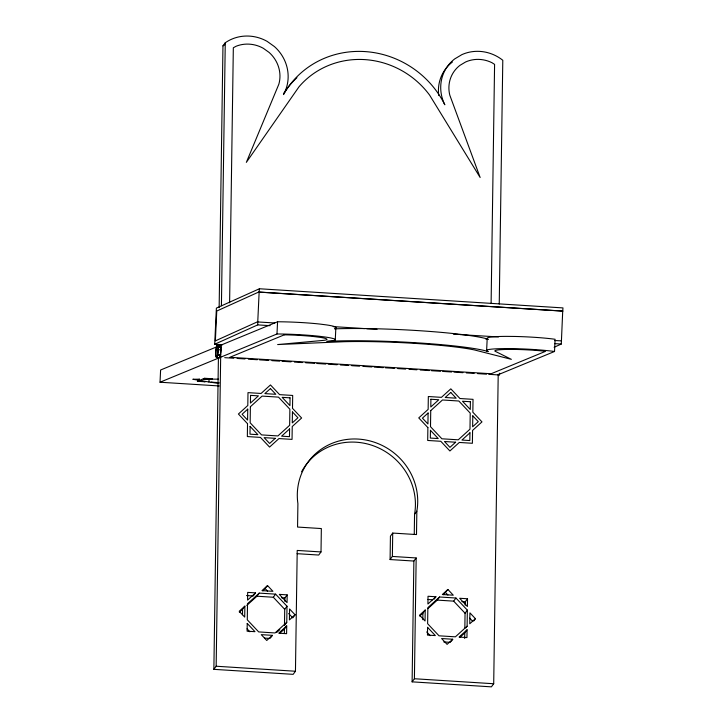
<?xml version="1.0" encoding="UTF-8"?>
<svg xmlns="http://www.w3.org/2000/svg" width="723" height="723" viewBox="0 0 723 723"><rect width="100%" height="100%" fill="white"/><g stroke="black" fill="none" stroke-linecap="round" stroke-linejoin="round"><path stroke-width="1.08" d="M390.086 559.548L392.372 556.448L416.168 557.948L413.872 561.048L390.086 559.548L390.429 536.168L392.716 533.068L416.502 534.568L416.846 511.188A61.283 58.174 36.4 0 0 358.373 439.087A61.283 58.174 36.4 0 0 297.903 503.678L297.56 527.058L321.346 528.558L321.012 551.938L297.216 550.438L295.454 671.242L293.167 674.342L213.872 669.344L218.418 357.605M219.15 307.7L222.964 45.874L225.26 42.765A39.892 37.867 36.4 0 1 267.112 41.356L274.442 46.588A39.892 37.867 36.4 0 1 283.461 94.605A92.598 87.899 36.4 0 1 364.853 51.568A92.598 87.899 36.4 0 1 444.826 104.781A39.367 37.361 36.4 0 1 454.677 58.934L461.898 54.623A39.367 37.361 36.4 0 1 502.792 60.271L499.241 304.049M213.872 669.344L216.159 666.235L220.84 345.223L220.398 345.838L217.704 345.666M221.419 305.73L225.26 42.765M229.607 302.765L233.33 47.754L236.222 46.2A31.559 29.959 36.4 0 1 263.326 48.305L269.119 52.445A31.559 29.959 36.4 0 1 278.861 84.166L246.344 162.368L298.961 86.85A84.284 80 36.4 0 1 429.589 95.084L480.144 177.497L449.787 95.129A31.026 29.453 36.4 0 1 459.909 65.377L465.603 61.979A31.026 29.453 36.4 0 1 491.992 62.72L494.586 64.374L491.107 303.47M242.503 614.731L242.576 609.254L244.871 606.145L244.708 617.099L239.223 611.269L244.871 606.145M284.365 633.465L284.428 629.046L286.715 625.937L286.606 633.682L278.726 633.185L286.715 625.937M287.004 606.236L284.708 609.344L284.482 625.422L286.769 622.313L287.004 606.236L275.608 594.143L259.25 593.113L247.51 603.75L247.284 619.819L258.68 631.92L275.038 632.95L286.769 622.313M284.826 601.292L284.88 597.975L287.167 594.866L279.286 594.369L287.058 602.611L287.167 594.866M392.372 556.448L392.716 533.068M498.21 374.27L493.701 683.741L491.405 686.85L412.11 681.852L413.872 561.048M414.261 534.333L414.559 514.288A61.283 58.174 36.4 0 0 374.216 446.1A61.283 58.174 36.4 0 0 301.599 471.803M412.11 681.852L414.406 678.743L416.168 557.948M422.828 619.71L422.928 613.14L425.214 610.031L425.061 620.985L419.566 615.156L425.214 610.031M464.69 638.463L464.772 632.932L467.067 629.823L466.95 637.569L459.069 637.071L467.067 629.823M464.844 628.233L465.061 613.231L467.347 610.131L455.951 598.029L439.593 596.999L427.862 607.636L427.627 623.714L439.024 635.806L455.382 636.836L467.112 626.199L467.347 610.131M465.178 605.187L465.223 601.861L467.519 598.761L459.638 598.264L467.401 606.507L467.519 598.761M219.214 385.955L160.027 382.223L160.605 370.004L216.999 346.751M218.753 382.63L208.938 382.006L209.101 378.68M222.576 344.744L214.704 344.247L216.385 308.115L259.412 288.757L562.973 307.908L562.711 311.107L259.141 292.119L257.75 321.961L274.731 322.964M220.244 357.388L220.361 354.993L217.659 354.821M220.831 345.169L220.714 347.564L218.021 347.392M214.704 344.247L257.731 324.889L257.75 321.961M259.141 292.119L259.412 288.757M160.027 382.223L276.981 333.981L277.569 321.771A39.892 3.371 2.7 0 1 320.126 324.094L326.624 324.934A39.892 3.371 2.7 0 1 334.993 328.197M335.282 339.693L335.87 327.474M486.606 350.791L487.194 338.581A39.367 3.326 2.7 0 1 506.696 336.376L514.74 336.457A39.367 3.326 2.7 0 1 555.101 339.277L554.523 351.486L497.776 374.885L488.793 374.324M562.711 311.107L561.292 344.04L554.125 347.266M220.714 354.505L220.262 355.11L217.569 354.939M253.845 595.21L255.562 592.878L247.682 592.381L247.564 600.126L255.562 592.878M246.787 605.431L256.954 596.213L259.25 593.113M262.874 590.854L267.546 585.585L272.942 591.315L261.988 590.628L267.546 585.585M256.954 596.213L273.312 597.243L275.608 594.143M321.012 551.938L318.716 555.047L297.09 553.682M270.673 637.677L272.39 635.345L261.247 634.649L266.742 640.479L272.39 635.345M295.065 614.794L289.417 619.918L289.571 608.965L295.065 614.794L292.77 617.894L288.658 613.529M414.559 514.288L416.846 511.188M434.189 599.096L435.906 596.764L428.025 596.267L427.917 604.012L435.906 596.764M427.917 608.612L437.298 600.108L439.593 596.999M443.217 594.74L447.889 589.471L453.285 595.201L442.331 594.514L447.889 589.471M437.298 600.108L453.655 601.138L455.951 598.029M451.025 641.563L452.743 639.24L441.599 638.536L447.085 644.365L452.743 639.24M465.974 627.754L467.112 626.199M473.692 621.012L475.409 618.68L469.923 612.851L469.76 623.804L475.409 618.68M239.349 612.182L242.576 609.254M276.656 632.508L279.783 629.679M279.629 633.393L284.428 629.046M419.692 616.068L422.928 613.14M459.973 637.279L464.772 632.932M259.268 291.794L216.755 311.035L215.364 340.876L257.759 321.69M219.087 345.892L277.569 321.771M218.906 383.109L211.062 382.368L218.861 382.865M259.259 292.065L562.828 311.053M333.195 326.615L364.681 328.585M366.814 328.784L377.045 329.363M453.384 334.189L458.002 334.415M460.135 334.613L498.481 336.945M554.577 340.515L561.437 340.876M257.731 324.889L270.095 325.675M485.964 339.286L488.215 339.43M554.55 343.615L561.292 344.04M218.084 349.697L220.777 349.869M224.736 357.668L233.728 358.237M237.099 358.445L244.961 358.942M248.332 359.159L257.325 359.72M259.575 359.864L268.558 360.434M271.929 360.641L279.792 361.139M282.042 361.283L291.035 361.852M294.406 362.06L302.268 362.557M305.639 362.774L314.632 363.335M316.873 363.479L325.865 364.049M328.115 364.184L337.099 364.754M340.47 364.97L348.341 365.467M351.712 365.675L359.575 366.172M362.946 366.38L371.929 366.95M374.18 367.094L383.172 367.664M385.413 367.799L394.406 368.369M397.777 368.585L405.639 369.073M409.01 369.29L416.882 369.787M420.253 369.995L429.236 370.565M431.486 370.709L440.479 371.279M442.72 371.414L451.712 371.984M453.954 372.128L462.946 372.688M466.317 372.905L474.18 373.402M477.551 373.61L486.543 374.18M216.674 357.569L219.376 357.74M218.4 379.141L202.521 379.15L199.503 380.397L208.938 382.006M427.989 599.512L432.49 599.801M461.843 601.653L465.223 601.861M246.516 595.553L253.267 595.987M281.5 597.767L284.88 597.975M443.759 641.925L450.447 642.34M264.528 638.102L270.104 638.454M216.159 666.235L295.454 671.242M414.406 678.743L493.701 683.741M445.594 592.58L447.908 595.038M453.655 601.138L465.061 613.231M469.688 618.147L472.435 621.057M426.697 631.938L430.23 635.689M265.251 588.694L267.564 591.143M273.312 597.243L284.708 609.344M247.058 628.802L249.878 631.794M219.656 345.856A6.136 1.085 -86.4 0 1 220.66 346.995L220.777 348.188A6.136 1.085 -86.4 0 1 220.479 354.297L220.244 355.626A6.136 1.085 -86.4 0 1 219.096 357.65M334.505 328.866A92.598 7.836 2.7 0 1 487.953 339.123M554.523 351.486A39.367 3.326 2.7 0 0 514.152 348.667L506.109 348.585A39.367 3.326 2.7 0 0 488.233 351.604A92.598 7.836 2.7 0 0 416.575 342.792A92.598 7.836 2.7 0 0 326.859 341.419A39.892 3.371 2.7 0 0 326.046 337.144L319.539 336.303A39.892 3.371 2.7 0 0 276.981 333.981M499.683 373.258A6.136 1.085 -86.4 0 1 498.292 374.776M438.753 95.544A39.367 37.361 36.4 0 1 452.39 62.033M283.931 93.159A92.598 87.899 36.4 0 1 296.918 77.668M222.964 45.874A39.892 37.867 36.4 0 1 224.763 44.69M219.548 357.343A6.136 1.085 -86.4 0 0 220.126 355.77L220.379 354.505A6.136 1.085 -86.4 0 0 220.506 346.127L220.28 345.513A6.136 1.085 -86.4 0 0 219.421 346.1M499.566 373.393A6.136 1.085 -86.4 0 1 498.418 374.948M247.528 423.705L247.347 436.565L260.434 437.397L269.562 447.076L278.951 438.563L292.047 439.385L292.237 426.525L301.627 418.002L292.499 408.323L292.688 395.454L279.593 394.631L270.465 384.943L261.075 393.466L247.989 392.634L247.799 405.504L238.409 414.017L247.528 423.705M247.745 409.128L247.582 420.081L242.097 414.252L247.745 409.128M247.23 623.443L247.112 631.188L254.993 631.685L247.23 623.443M250.104 426.425L249.986 434.171L257.867 434.668L250.104 426.425M250.384 406.733L250.158 422.801L261.554 434.903L277.912 435.933L289.643 425.296L289.878 409.218L278.482 397.126L262.124 396.096L250.384 406.733M250.556 395.364L250.438 403.109L258.436 395.861L250.556 395.364M289.589 428.92L289.48 436.665L281.599 436.168L289.589 428.92M290.04 397.849L289.932 405.594L282.16 397.352L290.04 397.849M292.444 411.947L292.291 422.901L297.939 417.777L292.444 411.947M427.88 427.591L427.691 440.461L440.786 441.283L449.905 450.971L459.304 442.449L472.39 443.28L472.58 430.411L481.97 421.898L472.842 412.209L473.032 399.34L459.936 398.518L450.818 388.838L441.428 397.352L428.332 396.52L428.143 409.39L418.753 417.903L427.88 427.591M428.088 413.014L427.935 423.967L422.44 418.138L428.088 413.014M427.573 627.338L427.465 635.083L435.345 635.58L427.573 627.338M430.447 430.312L430.339 438.066L438.219 438.563L430.447 430.312M430.736 410.619L430.501 426.697L441.898 438.789L458.255 439.819L469.986 429.182L470.221 413.104L458.825 401.012L442.467 399.982L430.736 410.619M430.899 399.25L430.791 406.995L438.78 399.747L430.899 399.25M469.941 432.806L469.823 440.551L461.943 440.054L469.941 432.806M470.393 401.744L470.275 409.489L462.512 401.247L470.393 401.744M472.797 415.833L472.634 426.787L478.283 421.663L472.797 415.833M216.394 347.474L216.15 348.811A6.136 1.085 -86.4 0 0 215.861 354.921L215.978 356.105A6.136 1.085 -86.4 0 0 217.551 355.463L217.786 354.125A6.136 1.085 -86.4 0 0 218.075 348.016L217.957 346.823A6.136 1.085 -86.4 0 0 216.394 347.474M216.439 346.895L216.186 348.161A6.136 1.085 -86.4 0 0 216.069 356.529L216.285 357.153A6.136 1.085 -86.4 0 0 217.433 355.599L217.686 354.333A6.136 1.085 -86.4 0 0 217.804 345.965L217.587 345.341A6.136 1.085 -86.4 0 0 216.439 346.895M270.42 388.567L264.862 393.601L275.815 394.297L270.42 388.567M275.264 438.328L269.616 443.452L264.121 437.632L275.264 438.328M450.763 392.453L445.205 397.496L456.159 398.183L450.763 392.453M455.617 442.223L449.959 447.347L444.473 441.518L455.617 442.223M284.275 334.839L229.878 357.279L491.143 373.755L545.522 351.333L543.172 351.053A31.026 2.621 2.7 0 0 516.629 349.462L510.284 349.399A31.026 2.621 2.7 0 0 494.912 351.134L511.36 359.34L474.496 349.959A84.284 7.131 2.7 0 0 343.868 341.717L277.632 344.564L324.012 340.334A31.559 2.666 2.7 0 0 319.647 337.289L314.505 336.629A31.559 2.666 2.7 0 0 287.474 334.894L284.275 334.839M199.431 379.186L197.379 380.036L192.833 379.259L199.431 379.186M198.825 380.678L197.37 381.274L205.251 381.771L198.825 380.678M204.654 378.274L203.199 378.87L212.535 378.771L204.654 378.274"/></g></svg>
